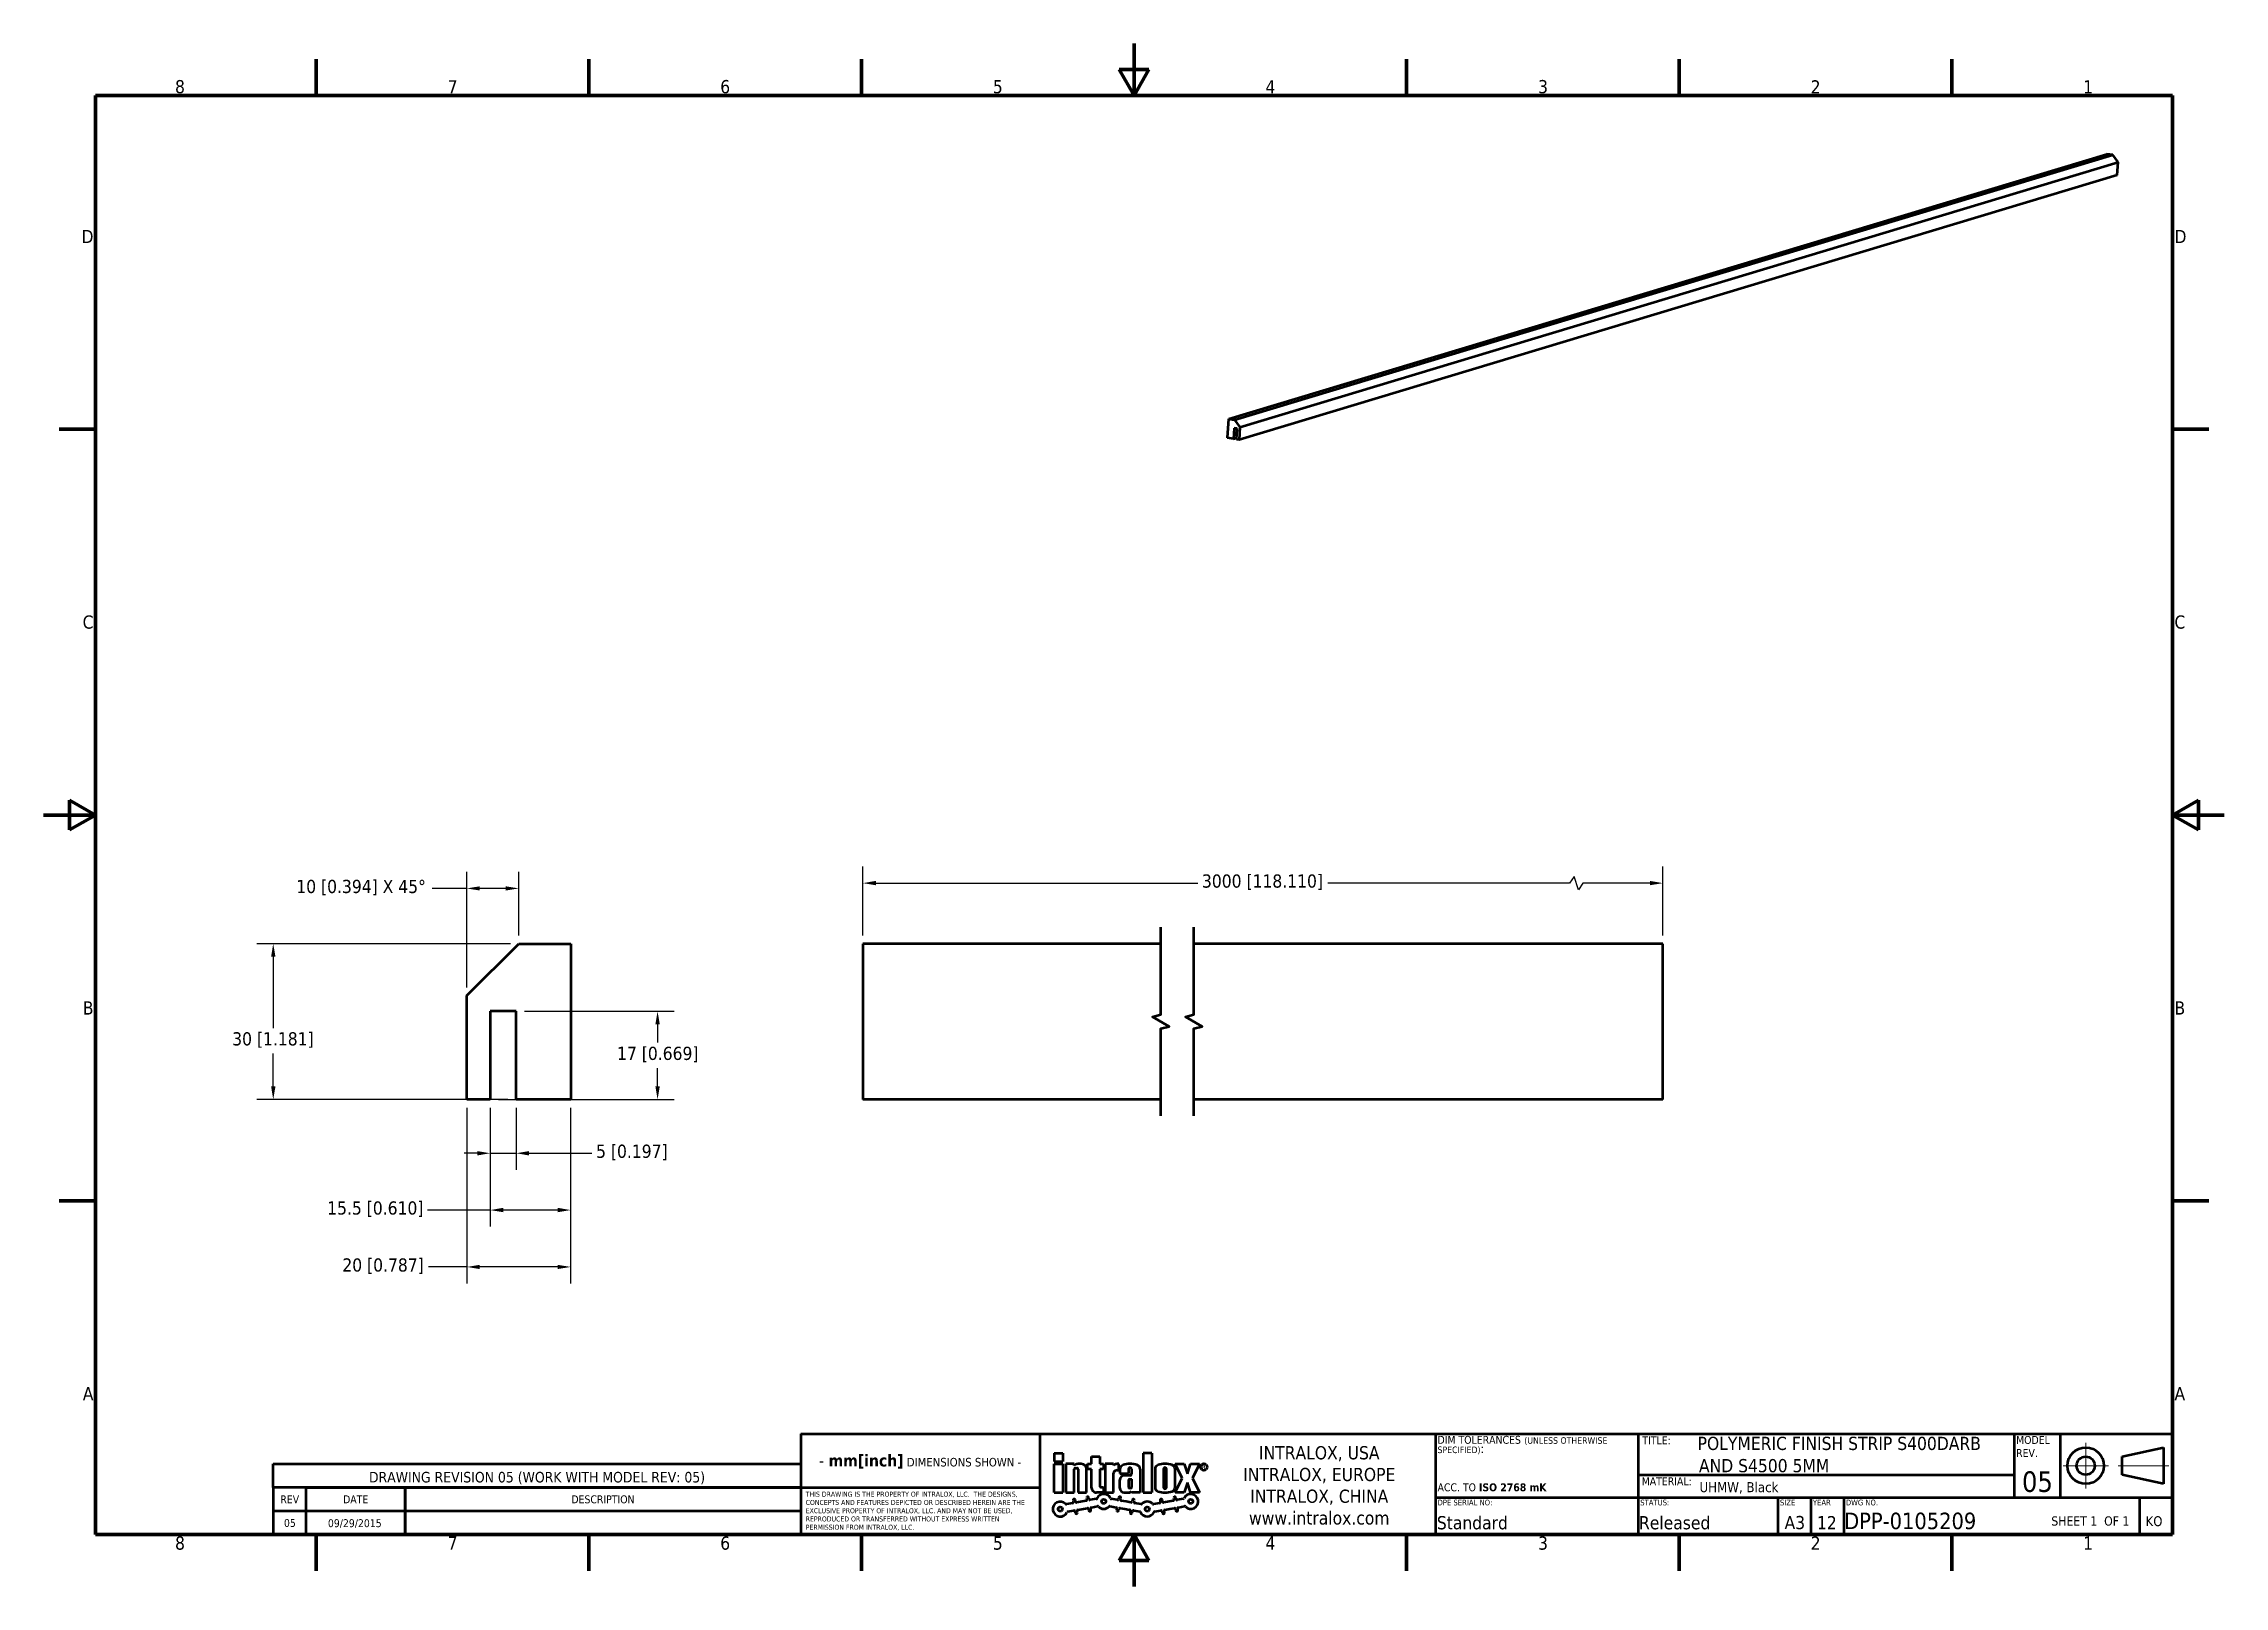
# Model space of a CAD drawing. Header units: inches. Extents: x 0 to 16.5, y 0 to 11.7.
import ezdxf
from ezdxf.enums import TextEntityAlignment as Align

# ---------------------------------------------------------------- set-up
doc = ezdxf.new("R2010")
doc.units = ezdxf.units.IN
doc.header["$MEASUREMENT"] = 0
for name, color, linetype, lineweight in [('Border (ISO)', 7, 'Continuous', 70), ('Break Line (ISO)', 7, 'Continuous', 50), ('Dimension (ISO)', 7, 'Continuous', 25), ('Symbol (ISO)', 7, 'Continuous', 25), ('Title (ISO)', 7, 'Continuous', 50), ('Visible (ISO)', 7, 'Continuous', 50)]:
    doc.layers.add(name, color=color, linetype=linetype, lineweight=lineweight)
doc.styles.add('Intralox Red', font='tahoma.ttf')
doc.styles.add('Note Text (ANSI)', font='tahoma.ttf')
doc.styles.add('Note Text (ISO)', font='tahoma.ttf')
doc.styles.add('Text Style108', font='tahoma.ttf')
doc.styles.add('Text Style131', font='tahoma.ttf')
doc.styles.add('Text Style160', font='tahoma.ttf')
doc.styles.add('Text Style39', font='tahoma.ttf')
doc.styles.add('Text Style63', font='tahoma.ttf')
doc.dimstyles.new('MHS x.xx [x.xxx] mm-inch', dxfattribs={"dimtxt": 0.1, "dimasz": 0.098425, "dimexe": 0.125, "dimexo": 0.0625, "dimgap": 0.031496, "dimtad": 0, "dimtih": 1, "dimtoh": 1, "dimdec": 1, "dimlfac": 25.4, "dimrnd": 1e-08, "dimdsep": 46, "dimtxsty": 'Note Text (ANSI)', "dimcen": 0.09, "dimdle": 0.7, "dimclrd": 256, "dimclre": 256, "dimclrt": 256, "dimadec": 0, "dimazin": 0, "dimtfac": 1.2, "dimtmove": 0, "dimatfit": 3, "dimfxl": 1, "dimtolj": 1, "dimtzin": 0, "dimlwd": -1, "dimlwe": -1, "dimarcsym": 0})

# ---------------------------------------------------------------- blocks, each defined once
blk = doc.blocks.new('Borders Intralox ISO Border')
at = {"layer": 'Border (ISO)'}
for p, q in [((2.067, 11.299), (2.067, 11.575)), ((4.134, 11.299), (4.134, 11.575)), ((6.201, 11.299), (6.201, 11.575)), ((8.268, 11.299), (8.268, 11.693)), ((10.335, 11.299), (10.335, 11.575)), ((12.402, 11.299), (12.402, 11.575)), ((14.469, 11.299), (14.469, 11.575)), ((8.154, 11.496), (8.381, 11.496)), ((8.268, 11.299), (8.154, 11.496)), ((8.268, 11.299), (8.381, 11.496)), ((0.394, 11.299), (16.142, 11.299)), ((0.394, 11.299), (0.394, 0.394)), ((16.142, 11.299), (16.142, 0.394)), ((0.394, 8.77), (0.118, 8.77)), ((16.142, 8.77), (16.417, 8.77)), ((0.197, 5.733), (0.197, 5.96)), ((0.394, 5.846), (0.197, 5.96)), ((16.142, 5.846), (16.339, 5.96)), ((16.339, 5.96), (16.339, 5.733)), ((0.394, 5.846), (0, 5.846)), ((0.394, 5.846), (0.197, 5.733)), ((16.142, 5.846), (16.535, 5.846)), ((16.142, 5.846), (16.339, 5.733)), ((0.394, 2.923), (0.118, 2.923)), ((16.142, 2.923), (16.417, 2.923)), ((0.394, 0.394), (16.142, 0.394)), ((2.067, 0.394), (2.067, 0.118)), ((4.134, 0.394), (4.134, 0.118)), ((6.201, 0.394), (6.201, 0.118)), ((8.268, 0.394), (8.154, 0.197)), ((8.268, 0.394), (8.268, 0)), ((8.268, 0.394), (8.381, 0.197)), ((10.335, 0.394), (10.335, 0.118)), ((12.402, 0.394), (12.402, 0.118)), ((14.469, 0.394), (14.469, 0.118)), ((8.381, 0.197), (8.154, 0.197))]:
    blk.add_line(p, q, dxfattribs=at)
at = {"layer": 'Symbol (ISO)', "char_height": 0.1, "style": 'Note Text (ISO)'}
for s, insert, attachment_point in [('8', (1.034, 11.315), 8), ('7', (3.101, 11.315), 8), ('6', (5.168, 11.315), 8), ('5', (7.235, 11.315), 8), ('4', (9.302, 11.315), 8), ('3', (11.369, 11.315), 8), ('2', (13.436, 11.315), 8), ('1', (15.502, 11.315), 8), ('D', (0.378, 10.231), 6), ('D', (16.157, 10.231), 4), ('C', (0.378, 7.308), 6), ('C', (16.157, 7.308), 4), ('B', (0.378, 4.384), 6), ('B', (16.157, 4.384), 4), ('A', (0.378, 1.461), 6), ('A', (16.157, 1.461), 4), ('8', (1.034, 0.378), 2), ('7', (3.101, 0.378), 2), ('6', (5.168, 0.378), 2), ('5', (7.235, 0.378), 2), ('4', (9.302, 0.378), 2), ('3', (11.369, 0.378), 2), ('2', (13.436, 0.378), 2), ('1', (15.502, 0.378), 2)]:
    blk.add_mtext(s, dxfattribs=dict(at, insert=insert, attachment_point=attachment_point))
blk = doc.blocks.new('Title Blocks Intralox Title Block')
at = {"layer": 'Title (ISO)'}
for p, q in [((5.388, 1.887), (5.388, 1.125)), ((5.388, 1.887), (15.788, 1.887)), ((7.201, 1.887), (7.201, 1.125)), ((10.201, 1.887), (10.201, 1.125)), ((11.738, 1.887), (11.738, 1.125)), ((14.588, 1.887), (14.588, 1.404)), ((14.938, 1.887), (14.938, 1.404)), ((15.788, 1.887), (15.788, 1.125)), ((1.388, 1.481), (1.388, 1.659)), ((1.388, 1.659), (5.388, 1.659)), ((5.388, 1.659), (5.388, 1.481)), ((15.407, 1.715), (15.721, 1.784)), ((15.407, 1.577), (15.407, 1.715)), ((15.721, 1.784), (15.721, 1.508)), ((11.738, 1.577), (14.588, 1.577)), ((15.721, 1.508), (15.407, 1.577)), ((1.638, 1.481), (1.388, 1.481)), ((1.388, 1.481), (1.388, 1.125)), ((5.388, 1.481), (1.388, 1.481)), ((1.638, 1.125), (1.638, 1.481)), ((1.638, 1.481), (2.388, 1.481)), ((1.638, 1.125), (1.638, 1.481)), ((2.388, 1.125), (2.388, 1.481)), ((2.388, 1.481), (5.388, 1.481)), ((2.388, 1.481), (2.388, 1.125)), ((5.388, 1.481), (7.201, 1.481)), ((5.388, 1.481), (5.388, 1.125)), ((10.201, 1.404), (10.551, 1.404)), ((10.551, 1.404), (11.738, 1.404)), ((11.738, 1.404), (15.788, 1.404)), ((12.797, 1.404), (12.797, 1.125)), ((13.047, 1.404), (13.047, 1.125)), ((13.297, 1.404), (13.297, 1.125)), ((15.538, 1.404), (15.538, 1.125)), ((1.388, 1.303), (5.388, 1.303)), ((1.388, 1.125), (1.638, 1.125)), ((2.388, 1.125), (1.638, 1.125)), ((5.388, 1.125), (2.388, 1.125)), ((5.388, 1.125), (15.788, 1.125))]:
    blk.add_line(p, q, dxfattribs=at)
at = {"layer": 'Title (ISO)', "color": 242, "linetype": 'Continuous', "true_color": 0xd92645}
for p, q in [((7.309, 1.74), (7.309, 1.678)), ((7.309, 1.678), (7.374, 1.678)), ((7.374, 1.74), (7.374, 1.678)), ((7.374, 1.66), (7.374, 1.442)), ((7.462, 1.66), (7.398, 1.66)), ((7.398, 1.66), (7.398, 1.442)), ((7.462, 1.648), (7.462, 1.66)), ((7.515, 1.66), (7.49, 1.66)), ((7.563, 1.619), (7.563, 1.66)), ((7.563, 1.66), (7.591, 1.66)), ((7.591, 1.66), (7.591, 1.716)), ((7.591, 1.716), (7.655, 1.716)), ((7.655, 1.716), (7.655, 1.66)), ((7.655, 1.66), (7.683, 1.66)), ((7.683, 1.66), (7.683, 1.619)), ((7.76, 1.66), (7.696, 1.66)), ((7.696, 1.66), (7.696, 1.442)), ((7.76, 1.649), (7.76, 1.66)), ((7.8, 1.66), (7.787, 1.66)), ((7.8, 1.611), (7.8, 1.66)), ((8.05, 1.74), (7.985, 1.74)), ((7.985, 1.74), (7.985, 1.442)), ((8.05, 1.74), (8.05, 1.442)), ((8.279, 1.551), (8.226, 1.66)), ((8.226, 1.66), (8.295, 1.66)), ((8.295, 1.66), (8.319, 1.583)), ((8.319, 1.583), (8.343, 1.66)), ((8.343, 1.66), (8.412, 1.66)), ((8.412, 1.66), (8.359, 1.551)), ((7.462, 1.442), (7.462, 1.619)), ((7.47, 1.627), (7.482, 1.627)), ((7.49, 1.619), (7.49, 1.442)), ((7.555, 1.442), (7.555, 1.619)), ((7.591, 1.619), (7.563, 1.619)), ((7.591, 1.483), (7.591, 1.619)), ((7.683, 1.619), (7.655, 1.619)), ((7.655, 1.619), (7.655, 1.494)), ((7.76, 1.442), (7.76, 1.59)), ((7.787, 1.611), (7.8, 1.611)), ((7.808, 1.62), (7.808, 1.587)), ((7.808, 1.587), (7.873, 1.587)), ((7.808, 1.475), (7.808, 1.539)), ((7.885, 1.571), (7.84, 1.571)), ((7.873, 1.619), (7.873, 1.587)), ((7.873, 1.534), (7.873, 1.484)), ((7.882, 1.543), (7.897, 1.543)), ((7.897, 1.583), (7.897, 1.619)), ((7.897, 1.484), (7.897, 1.543)), ((7.961, 1.62), (7.961, 1.442)), ((8.074, 1.62), (8.074, 1.482)), ((8.138, 1.619), (8.138, 1.483)), ((8.162, 1.483), (8.162, 1.619)), ((8.226, 1.482), (8.226, 1.62)), ((8.226, 1.442), (8.279, 1.551)), ((8.319, 1.519), (8.295, 1.442)), ((8.343, 1.442), (8.319, 1.519)), ((8.359, 1.551), (8.412, 1.442)), ((7.309, 1.442), (7.374, 1.442)), ((7.398, 1.442), (7.462, 1.442)), ((7.448, 1.362), (7.403, 1.354)), ((7.452, 1.383), (7.455, 1.371)), ((7.47, 1.374), (7.468, 1.386)), ((7.551, 1.38), (7.479, 1.368)), ((7.489, 1.312), (7.561, 1.325)), ((7.49, 1.442), (7.555, 1.442)), ((7.555, 1.401), (7.558, 1.389)), ((7.573, 1.392), (7.571, 1.404)), ((7.628, 1.394), (7.582, 1.386)), ((7.592, 1.33), (7.638, 1.338)), ((7.683, 1.442), (7.631, 1.442)), ((7.667, 1.483), (7.683, 1.483)), ((7.683, 1.483), (7.683, 1.442)), ((7.696, 1.442), (7.76, 1.442)), ((7.733, 1.338), (7.778, 1.33)), ((7.788, 1.386), (7.742, 1.394)), ((7.799, 1.404), (7.797, 1.392)), ((7.809, 1.325), (7.845, 1.318)), ((7.813, 1.389), (7.815, 1.401)), ((7.855, 1.374), (7.819, 1.38)), ((7.84, 1.442), (7.875, 1.442)), ((7.891, 1.368), (7.855, 1.374)), ((7.888, 1.475), (7.882, 1.475)), ((7.897, 1.442), (7.897, 1.45)), ((7.961, 1.442), (7.897, 1.442)), ((7.902, 1.386), (7.9, 1.374)), ((7.916, 1.371), (7.918, 1.383)), ((7.968, 1.354), (7.922, 1.362)), ((7.985, 1.442), (8.05, 1.442)), ((8.108, 1.362), (8.062, 1.354)), ((8.112, 1.383), (8.114, 1.371)), ((8.13, 1.374), (8.128, 1.386)), ((8.211, 1.38), (8.139, 1.368)), ((8.185, 1.318), (8.221, 1.325)), ((8.215, 1.401), (8.217, 1.389)), ((8.295, 1.442), (8.226, 1.442)), ((8.233, 1.392), (8.231, 1.404)), ((8.288, 1.394), (8.242, 1.386)), ((8.252, 1.33), (8.297, 1.338)), ((8.412, 1.442), (8.343, 1.442)), ((7.412, 1.299), (7.458, 1.307)), ((7.467, 1.3), (7.469, 1.288)), ((7.485, 1.291), (7.483, 1.303)), ((7.57, 1.318), (7.572, 1.306)), ((7.588, 1.309), (7.586, 1.321)), ((7.784, 1.321), (7.782, 1.309)), ((7.798, 1.306), (7.8, 1.318)), ((7.845, 1.318), (7.881, 1.312)), ((7.887, 1.303), (7.885, 1.291)), ((7.901, 1.288), (7.903, 1.3)), ((7.912, 1.307), (7.958, 1.299)), ((8.072, 1.299), (8.118, 1.307)), ((8.127, 1.3), (8.129, 1.288)), ((8.145, 1.291), (8.143, 1.303)), ((8.149, 1.312), (8.185, 1.318)), ((8.23, 1.318), (8.232, 1.306)), ((8.248, 1.309), (8.246, 1.321))]:
    blk.add_line(p, q, dxfattribs=at)
at = {"layer": 'Title (ISO)', "color": 242, "true_color": 0xd92645}
for p, q in [((7.309, 1.74), (7.374, 1.74)), ((7.309, 1.66), (7.374, 1.66)), ((7.309, 1.442), (7.309, 1.66))]:
    blk.add_line(p, q, dxfattribs=at)
at = {"layer": 'Title (ISO)', "linetype": 'Continuous', "lineweight": 18}
for p, q in [((15.131, 1.818), (15.131, 1.474)), ((14.959, 1.646), (15.303, 1.646)), ((15.762, 1.646), (15.378, 1.646))]:
    blk.add_line(p, q, dxfattribs=at)
at = {"layer": 'Title (ISO)', "color": 242, "true_color": 0xd92645}
blk.add_circle((8.444, 1.636), 0.0253, dxfattribs=at)
at = {"layer": 'Title (ISO)'}
for radius in [0.138, 0.0689]:
    blk.add_circle((15.131, 1.646), radius, dxfattribs=at)
at = {"layer": 'Title (ISO)', "color": 242, "linetype": 'Continuous', "true_color": 0xd92645}
for centre in [(7.355, 1.317), (7.685, 1.375), (8.015, 1.317), (8.345, 1.375)]:
    blk.add_circle(centre, 0.0161, dxfattribs=at)
for centre, radius, start, end in [((7.49, 1.619), 0.0402, 90.0046, 134.4143), ((7.515, 1.619), 0.0402, 0.0075, 90.0063), ((7.787, 1.619), 0.0403, 90.0421, 132.8228), ((7.885, 1.483), 0.177, 72.2086, 107.7918), ((8.15, 1.483), 0.177, 72.2086, 107.7918), ((7.47, 1.619), 0.00804, 89.8787, 180.98), ((7.482, 1.619), 0.00804, 0, 92.4897), ((7.667, 1.494), 0.0116, 179.9811, 270.0029), ((7.779, 1.59), 0.0193, 112.6317, 179.9589), ((7.787, 1.571), 0.0401, 89.9659, 112.6532), ((7.84, 1.62), 0.0322, 107.7916, 180), ((7.84, 1.539), 0.0322, 90, 180), ((7.885, 1.619), 0.0121, 0, 180), ((7.882, 1.534), 0.00901, 90.0001, 180), ((7.885, 1.583), 0.0116, 270.0001, 360), ((7.929, 1.62), 0.0322, 0, 72.2084), ((8.106, 1.62), 0.0322, 107.781, 180.0004), ((8.15, 1.619), 0.0121, 0, 180), ((8.194, 1.62), 0.0322, 0.01, 72.2109), ((7.355, 1.317), 0.0563, 44.0681, 335.9166), ((7.401, 1.362), 0.00771, 224.0522, 280.0325), ((7.447, 1.37), 0.00773, 280.065, 9.9759), ((7.46, 1.385), 0.00805, 10, 190), ((7.478, 1.375), 0.00771, 189.9335, 279.9918), ((7.55, 1.388), 0.00773, 280.0313, 9.9624), ((7.563, 1.403), 0.00804, 10.0153, 190.0153), ((7.562, 1.317), 0.00771, 9.9538, 100.0254), ((7.581, 1.393), 0.00775, 190.1199, 279.8377), ((7.594, 1.323), 0.00773, 100.084, 189.957), ((7.631, 1.483), 0.0402, 179.9839, 270.0207), ((7.627, 1.401), 0.00772, 280, 335.9234), ((7.685, 1.375), 0.0563, 24.0908, 155.9199), ((7.639, 1.331), 0.00772, 44.0667, 99.9158), ((7.685, 1.375), 0.0563, 224.0796, 315.9082), ((7.731, 1.331), 0.00769, 79.9689, 136.1341), ((7.744, 1.401), 0.00768, 203.7984, 260.0008), ((7.777, 1.323), 0.00772, 349.9097, 80.0576), ((7.789, 1.393), 0.00775, 260.2128, 349.8408), ((7.807, 1.403), 0.00804, 349.994, 169.994), ((7.808, 1.317), 0.00772, 80.0843, 170.0082), ((7.84, 1.475), 0.0322, 180, 270), ((7.82, 1.388), 0.00771, 169.9289, 260.069), ((7.882, 1.484), 0.00901, 180, 269.9999), ((7.875, 1.475), 0.0322, 270, 311.4096), ((7.888, 1.484), 0.00901, 270.0001, 0), ((7.892, 1.375), 0.00772, 259.963, 349.9488), ((7.91, 1.385), 0.00805, 349.9814, 169.9814), ((7.923, 1.37), 0.00774, 170.1018, 259.885), ((7.969, 1.362), 0.00769, 259.9689, 316.1341), ((8.015, 1.317), 0.0563, 44.0796, 135.9082), ((8.061, 1.362), 0.00772, 224.0667, 279.9158), ((8.106, 1.482), 0.0322, 179.995, 252.2293), ((8.15, 1.619), 0.177, 252.2082, 287.7914), ((8.107, 1.37), 0.00773, 280.084, 9.957), ((8.12, 1.385), 0.00805, 9.9886, 189.9886), ((8.138, 1.375), 0.00771, 189.9538, 280.0254), ((8.15, 1.483), 0.0121, 179.9923, 359.9923), ((8.194, 1.482), 0.0322, 287.7964, 359.9948), ((8.21, 1.388), 0.00773, 280.0081, 9.987), ((8.223, 1.403), 0.00804, 9.9949, 190.009), ((8.222, 1.317), 0.00771, 9.9335, 100.0408), ((8.241, 1.393), 0.00771, 189.912, 280.0901), ((8.253, 1.323), 0.00773, 100.065, 189.9759), ((8.286, 1.401), 0.00771, 279.9159, 335.9276), ((8.345, 1.375), 0.0563, 224.0681, 155.9166), ((8.299, 1.331), 0.00771, 44.0522, 100.0325), ((7.414, 1.291), 0.00771, 99.9159, 155.9276), ((7.459, 1.299), 0.00771, 9.912, 100.0901), ((7.477, 1.29), 0.00804, 190.002, 10.002), ((7.491, 1.304), 0.00773, 100.0081, 189.987), ((7.58, 1.308), 0.00805, 189.9896, 9.9877), ((7.79, 1.308), 0.00805, 170.0577, 349.973), ((7.88, 1.304), 0.00771, 349.8805, 80.0785), ((7.893, 1.29), 0.00804, 169.9703, 350.0031), ((7.911, 1.299), 0.00772, 80.0735, 170.0746), ((7.957, 1.291), 0.00768, 23.7984, 80.0008), ((8.015, 1.317), 0.0563, 204.0908, 335.9199), ((8.073, 1.291), 0.00772, 100, 155.9234), ((8.119, 1.299), 0.00775, 10.1199, 99.8377), ((8.137, 1.29), 0.00804, 190.0153, 10.0153), ((8.15, 1.304), 0.00773, 100.0313, 189.9624), ((8.24, 1.308), 0.00805, 190, 10)]:
    blk.add_arc(centre, radius, start, end, dxfattribs=at)
at = {"layer": 'Title (ISO)', "insert": (10.216, 1.872), "char_height": 0.1, "width": 1.50154, "attachment_point": 1, "line_spacing_factor": 0.606596, "style": 'Note Text (ISO)'}
blk.add_mtext('{\\H0.6x;DIM TOLERANCES\\H1.16667x; \\H0.71429x;(UNLESS OTHERWISE SPECIFIED)\\H1.4x;:\\H1.46902x; \\H0.68073x;\\P\\H1.5587x; \\H0.64156x;\\P\\H1.57584x; }', dxfattribs=at)
at = {"layer": 'Title (ISO)', "style": 'Note Text (ISO)'}
for s, insert, char_height, attachment_point in [('\\fTahoma|b0|i0;\\H0.0600;TITLE:', (11.769, 1.838), 0.06, 4), ('\\fTahoma|b0|i0;\\H0.0900;- \\fTahoma|b1|i0;\\H0.0900;mm[inch]\\fTahoma|b0|i0;\\H0.0650; DIMENSIONS SHOWN -', (6.293, 1.677), 0.1, 5), ('\\fTahoma|b0|i0;\\H0.0600;MATERIAL:', (11.764, 1.528), 0.06, 4), ('\\fTahoma|b0|i0;\\H0.0440;DPE SERIAL NO:', (10.216, 1.389), 0.044, 1), ('\\fTahoma|b0|i0;\\H0.0440;STATUS:', (11.753, 1.389), 0.044, 1), ('\\fTahoma|b0|i0;\\H0.0440;SIZE', (12.812, 1.389), 0.044, 1), ('\\fTahoma|b0|i0;\\H0.0440;YEAR', (13.062, 1.389), 0.044, 1), ('\\fTahoma|b0|i0;\\H0.0440;DWG NO.', (13.312, 1.389), 0.044, 1), ('\\fTahoma|b0|i0;\\H0.0700;SHEET 1  OF 1 ', (14.87, 1.262), 0.07, 1)]:
    blk.add_mtext(s, dxfattribs=dict(at, insert=insert, char_height=char_height, attachment_point=attachment_point))
at = {"layer": 'Title (ISO)', "line_spacing_factor": 0.987884, "style": 'Note Text (ISO)'}
for s, insert, char_height, attachment_point in [('\\fTahoma|b0|i0;\\H0.0600;MODEL \\PREV.', (14.603, 1.871), 0.06, 1), ('INTRALOX, USA\\PINTRALOX, EUROPE\\PINTRALOX, CHINA\\Pwww.intralox.com', (9.319, 1.794), 0.1, 2), ('\\fTahoma|b0|i0;\\H0.0380;THIS DRAWING IS THE PROPERTY OF INTRALOX, LLC.  THE DESIGNS,\\PCONCEPTS AND FEATURES DEPICTED OR DESCRIBED HEREIN ARE THE\\PEXCLUSIVE PROPERTY OF INTRALOX, LLC. AND MAY NOT BE USED,\\PREPRODUCED OR TRANSFERRED WITHOUT EXPRESS WRITTEN\\PPERMISSION FROM INTRALOX, LLC.', (5.425, 1.449), 0.038, 1)]:
    blk.add_mtext(s, dxfattribs=dict(at, insert=insert, char_height=char_height, attachment_point=attachment_point))
at = {"layer": 'Title (ISO)', "style": 'Note Text (ISO)'}
for s, insert, char_height, width, attachment_point in [('\\fTahoma|b0|i0;\\H0.0800;DRAWING REVISION 05 (WORK WITH MODEL REV: 05)', (3.388, 1.599), 0.08, 2.84731, 2), ('\\fTahoma|b0|i0;\\H0.0600;ACC. TO \\fTahoma|b1|i0;\\H0.0600;ISO 2768 mK', (10.216, 1.512), 0.06, 1.48815, 1), ('\\fTahoma|b0|i0;\\H0.0600;REV\\P', (1.513, 1.421), 0.06, 0.25209, 2), ('\\fTahoma|b0|i0;\\H0.0600;DATE', (2.013, 1.421), 0.06, 0.41452, 2), ('\\fTahoma|b0|i0;\\H0.0600;DESCRIPTION', (3.888, 1.421), 0.06, 0.51768, 2)]:
    blk.add_mtext(s, dxfattribs=dict(at, insert=insert, char_height=char_height, width=width, attachment_point=attachment_point))
at = {"layer": 'Title (ISO)', "color": 242, "true_color": 0xd92645, "insert": (8.429, 1.651), "char_height": 0.03, "attachment_point": 1, "style": 'Intralox Red'}
blk.add_mtext('\\fTahoma|b1|i0;\\H0.0300;R', dxfattribs=at)
at = {"layer": 'Title (ISO)'}
for tag, p, height, style in [('TITLE_001', (12.188, 1.765), 0.1, 'Note Text (ISO)'), ('TITLE_002', (12.198, 1.596), 0.1, 'Note Text (ISO)'), ('MATERIAL_001', (12.202, 1.445), 0.076, 'Text Style108'), ('REVISION_NUMBER_001', (14.648, 1.447), 0.156, 'Text Style160'), ('REVISION_NUMBER_001', (1.469, 1.182), 0.06, 'Text Style63'), ('rev_date_001', (1.802, 1.18), 0.06, 'Text Style63'), ('DPE_serial_no_001', (10.211, 1.164), 0.1, 'Note Text (ISO)'), ('document_status_001', (11.743, 1.164), 0.1, 'Note Text (ISO)'), ('Sheet_Size_001', (12.847, 1.165), 0.1, 'Note Text (ISO)'), ('Year_001', (13.092, 1.164), 0.1, 'Note Text (ISO)'), ('PART_NUMBER_001', (13.299, 1.165), 0.125, 'Text Style39'), ('DESIGNER_001', (15.585, 1.188), 0.075, 'Text Style131')]:
    blk.add_attdef(tag, p, '', height=height, dxfattribs=dict(at, style=style))
at = {"layer": 'Title (ISO)', "style": 'Text Style63'}
blk.add_attdef('rev_description', text='', height=0.06, dxfattribs=at).set_placement((3.888, 1.243), align=Align.TOP_CENTER)
blk = doc.blocks.new('*D18')
at = {"layer": 'Defpoints', "color": 0, "transparency": 16777216}
for p in [(3.386, 3.69), (3.996, 3.69), (3.996, 2.852)]:
    blk.add_point(p, dxfattribs=at)
at = {"layer": 'Dimension (ISO)', "transparency": 16777216}
for p, q in [((3.386, 3.628), (3.386, 2.727)), ((3.996, 3.628), (3.996, 2.727)), ((3.386, 2.852), (2.912, 2.852)), ((3.898, 2.852), (3.485, 2.852))]:
    blk.add_line(p, q, dxfattribs=at)
for points in [[(3.485, 2.869), (3.485, 2.836), (3.386, 2.852)], [(3.898, 2.869), (3.898, 2.836), (3.996, 2.852)]]:
    blk.add_solid(points, dxfattribs=at)
at = {"layer": 'Dimension (ISO)', "transparency": 16777216, "insert": (2.15, 2.918), "char_height": 0.1, "attachment_point": 1, "style": 'Note Text (ANSI)'}
blk.add_mtext('\\A1;15.5 [0.610]', dxfattribs=at)
blk = doc.blocks.new('*D19')
at = {"layer": 'Defpoints', "color": 0, "transparency": 16777216}
for p in [(3.209, 3.69), (3.996, 3.69), (3.209, 2.421)]:
    blk.add_point(p, dxfattribs=at)
at = {"layer": 'Dimension (ISO)', "transparency": 16777216}
for p, q in [((3.209, 3.628), (3.209, 2.296)), ((3.996, 3.628), (3.996, 2.296)), ((3.209, 2.421), (2.919, 2.421)), ((3.898, 2.421), (3.307, 2.421))]:
    blk.add_line(p, q, dxfattribs=at)
for points in [[(3.307, 2.437), (3.307, 2.405), (3.209, 2.421)], [(3.898, 2.437), (3.898, 2.405), (3.996, 2.421)]]:
    blk.add_solid(points, dxfattribs=at)
at = {"layer": 'Dimension (ISO)', "transparency": 16777216, "insert": (2.265, 2.486), "char_height": 0.1, "attachment_point": 1, "style": 'Note Text (ANSI)'}
blk.add_mtext('\\A1;20 [0.787]', dxfattribs=at)
blk = doc.blocks.new('*D20')
at = {"layer": 'Defpoints', "color": 0, "transparency": 16777216}
for p in [(3.603, 4.871), (1.741, 3.69), (3.583, 3.69)]:
    blk.add_point(p, dxfattribs=at)
at = {"layer": 'Dimension (ISO)', "transparency": 16777216}
for p, q in [((3.54, 4.871), (1.616, 4.871)), ((1.741, 4.773), (1.741, 4.232)), ((1.741, 3.789), (1.741, 4.038)), ((3.521, 3.69), (1.616, 3.69))]:
    blk.add_line(p, q, dxfattribs=at)
for points in [[(1.725, 4.773), (1.758, 4.773), (1.741, 4.871)], [(1.725, 3.789), (1.758, 3.789), (1.741, 3.69)]]:
    blk.add_solid(points, dxfattribs=at)
at = {"layer": 'Dimension (ISO)', "transparency": 16777216, "insert": (1.43, 4.2), "char_height": 0.1, "attachment_point": 1, "style": 'Note Text (ANSI)'}
blk.add_mtext('\\A1;30 [1.181]', dxfattribs=at)
blk = doc.blocks.new('*D21')
at = {"layer": 'Defpoints', "color": 0, "transparency": 16777216}
for p in [(3.583, 4.359), (3.386, 3.69), (4.655, 3.69)]:
    blk.add_point(p, dxfattribs=at)
at = {"layer": 'Dimension (ISO)', "transparency": 16777216}
for p, q in [((3.646, 4.359), (4.78, 4.359)), ((4.655, 4.261), (4.655, 4.122)), ((4.655, 3.789), (4.655, 3.928)), ((3.449, 3.69), (4.78, 3.69))]:
    blk.add_line(p, q, dxfattribs=at)
for points in [[(4.639, 4.261), (4.672, 4.261), (4.655, 4.359)], [(4.639, 3.789), (4.672, 3.789), (4.655, 3.69)]]:
    blk.add_solid(points, dxfattribs=at)
at = {"layer": 'Dimension (ISO)', "transparency": 16777216, "insert": (4.348, 4.09), "char_height": 0.1, "attachment_point": 1, "style": 'Note Text (ANSI)'}
blk.add_mtext('\\A1;17 [0.669]', dxfattribs=at)
blk = doc.blocks.new('*D22')
at = {"layer": 'Defpoints', "color": 0, "transparency": 16777216}
for p in [(3.209, 5.29), (3.603, 4.871), (3.209, 4.478)]:
    blk.add_point(p, dxfattribs=at)
at = {"layer": 'Dimension (ISO)', "transparency": 16777216}
for p, q in [((3.209, 4.54), (3.209, 5.415)), ((3.603, 4.934), (3.603, 5.415)), ((3.209, 5.29), (2.947, 5.29)), ((3.504, 5.29), (3.307, 5.29))]:
    blk.add_line(p, q, dxfattribs=at)
for points in [[(3.307, 5.306), (3.307, 5.274), (3.209, 5.29)], [(3.504, 5.306), (3.504, 5.274), (3.603, 5.29)]]:
    blk.add_solid(points, dxfattribs=at)
at = {"layer": 'Dimension (ISO)', "transparency": 16777216, "insert": (1.916, 5.355), "char_height": 0.1, "attachment_point": 1, "style": 'Note Text (ANSI)'}
blk.add_mtext('\\A1;10 [0.394] X 45°', dxfattribs=at)
blk = doc.blocks.new('*D23')
at = {"layer": 'Defpoints', "color": 0, "transparency": 16777216}
for p in [(3.386, 3.69), (3.583, 3.69), (3.583, 3.283)]:
    blk.add_point(p, dxfattribs=at)
at = {"layer": 'Dimension (ISO)', "transparency": 16777216}
for p, q in [((3.386, 3.628), (3.386, 3.158)), ((3.583, 3.628), (3.583, 3.158)), ((3.288, 3.283), (3.189, 3.283)), ((3.386, 3.283), (3.583, 3.283)), ((3.681, 3.283), (4.158, 3.283))]:
    blk.add_line(p, q, dxfattribs=at)
for points in [[(3.288, 3.299), (3.288, 3.266), (3.386, 3.283)], [(3.681, 3.299), (3.681, 3.266), (3.583, 3.283)]]:
    blk.add_solid(points, dxfattribs=at)
at = {"layer": 'Dimension (ISO)', "transparency": 16777216, "insert": (4.189, 3.348), "char_height": 0.1, "attachment_point": 1, "style": 'Note Text (ANSI)'}
blk.add_mtext('\\A1;5 [0.197]', dxfattribs=at)
blk = doc.blocks.new('*D24')
at = {"layer": 'Defpoints', "color": 0, "transparency": 16777216}
for p in [(6.212, 5.33), (6.212, 4.871), (12.278, 4.871)]:
    blk.add_point(p, dxfattribs=at)
at = {"layer": 'Dimension (ISO)', "transparency": 16777216}
for p, q in [((6.212, 4.934), (6.212, 5.455)), ((6.311, 5.33), (8.752, 5.33)), ((11.571, 5.33), (9.738, 5.33)), ((11.604, 5.38), (11.571, 5.33)), ((11.638, 5.28), (11.604, 5.38)), ((11.671, 5.33), (11.638, 5.28)), ((12.179, 5.33), (11.671, 5.33)), ((12.278, 4.934), (12.278, 5.455))]:
    blk.add_line(p, q, dxfattribs=at)
for points in [[(6.311, 5.347), (6.311, 5.314), (6.212, 5.33)], [(12.179, 5.347), (12.179, 5.314), (12.278, 5.33)]]:
    blk.add_solid(points, dxfattribs=at)
at = {"layer": 'Dimension (ISO)', "transparency": 16777216, "insert": (8.783, 5.396), "char_height": 0.1, "attachment_point": 1, "style": 'Note Text (ANSI)'}
blk.add_mtext('\\A1;3000 [118.110]', dxfattribs=at)

msp = doc.modelspace()

# ---------------------------------------------------------------- linework, layer by layer
at = {"layer": 'Break Line (ISO)', "flags": 128}
for points in [[(8.47148, 3.56513), (8.47148, 4.22785), (8.53398, 4.24459), (8.40898, 4.31676), (8.47148, 4.33351), (8.47148, 4.99623)], [(8.72148, 3.56513), (8.72148, 4.22785), (8.78398, 4.24459), (8.65898, 4.31676), (8.72148, 4.33351), (8.72148, 4.99623)]]:
    msp.add_lwpolyline(points, dxfattribs=at)
at = {"layer": 'Visible (ISO)'}
for p, q in [((8.9867, 8.84932), (15.64496, 10.85595)), ((9.03049, 8.84224), (15.68875, 10.84887)), ((9.07093, 8.78692), (15.72919, 10.79354)), ((15.68875, 10.84887), (15.64496, 10.85595)), ((15.72919, 10.79354), (15.68875, 10.84887)), ((15.72249, 10.69707), (15.72919, 10.79354)), ((15.72249, 10.69707), (9.06423, 8.69044)), ((8.97663, 8.70461), (8.9867, 8.84932)), ((8.9867, 8.84932), (9.03049, 8.84224)), ((9.02832, 8.77917), (9.02262, 8.69717)), ((9.05022, 8.77563), (9.02832, 8.77917)), ((9.03049, 8.84224), (9.07093, 8.78692)), ((9.04452, 8.69363), (9.05022, 8.77563)), ((9.07093, 8.78692), (9.06423, 8.69044)), ((9.02262, 8.69717), (8.97663, 8.70461)), ((9.02262, 8.69717), (9.04524, 8.70398)), ((9.06423, 8.69044), (9.04452, 8.69363)), ((3.20906, 4.47753), (3.60276, 4.87123)), ((3.60276, 4.87123), (3.99646, 4.87123)), ((3.99646, 4.87123), (3.99646, 3.69013)), ((6.21212, 4.87123), (6.21212, 3.69013)), ((8.47148, 4.87123), (6.21212, 4.87123)), ((12.27771, 4.87123), (8.72148, 4.87123)), ((12.27771, 3.69013), (12.27771, 4.87123)), ((3.20906, 3.69013), (3.20906, 4.47753)), ((3.58307, 4.35942), (3.38622, 4.35942)), ((3.38622, 4.35942), (3.38622, 3.69013)), ((3.58307, 3.69013), (3.58307, 4.35942)), ((3.38622, 3.69013), (3.20906, 3.69013)), ((3.99646, 3.69013), (3.58307, 3.69013)), ((8.47148, 3.69013), (6.21212, 3.69013)), ((12.27771, 3.69013), (8.72148, 3.69013))]:
    msp.add_line(p, q, dxfattribs=at)

# ---------------------------------------------------------------- block references
msp.add_blockref('Borders Intralox ISO Border', (0, 0))
ref = msp.add_blockref('Title Blocks Intralox Title Block', (0.35326, -0.73128))
ref.add_attrib('Sheet_Size_001', 'A3', (13.20053, 0.4337), dxfattribs={"layer": 'Title (ISO)', "height": 0.1, "style": 'Note Text (ISO)'})
ref.add_attrib('DESIGNER_001', 'KO', (15.93831, 0.45656), dxfattribs={"layer": 'Title (ISO)', "height": 0.075, "style": 'Text Style131'})
ref.add_attrib('DPE_serial_no_001', 'Standard', (10.56406, 0.43249), dxfattribs={"layer": 'Title (ISO)', "height": 0.1, "style": 'Note Text (ISO)'})
ref.add_attrib('TITLE_001', 'POLYMERIC FINISH STRIP S400DARB', (12.54108, 1.03371), dxfattribs={"layer": 'Title (ISO)', "height": 0.1, "style": 'Note Text (ISO)'})
ref.add_attrib('Year_001', '12', (13.44576, 0.43266), dxfattribs={"layer": 'Title (ISO)', "height": 0.1, "style": 'Note Text (ISO)'})
ref.add_attrib('PART_NUMBER_001', 'DPP-0105209', (13.65273, 0.4337), dxfattribs={"layer": 'Title (ISO)', "height": 0.125, "style": 'Text Style39'})
ref.add_attrib('REVISION_NUMBER_001', '05', (15.00086, 0.71589), dxfattribs={"layer": 'Title (ISO)', "height": 0.156, "style": 'Text Style160'})
ref.add_attrib('MATERIAL_001', 'UHMW, Black', (12.55551, 0.7139), dxfattribs={"layer": 'Title (ISO)', "height": 0.076, "style": 'Text Style108'})
ref.add_attrib('document_status_001', 'Released', (12.09659, 0.43249), dxfattribs={"layer": 'Title (ISO)', "height": 0.1, "style": 'Note Text (ISO)'})
ref.add_attrib('REVISION_NUMBER_001', '05', (1.82217, 0.45079), dxfattribs={"layer": 'Title (ISO)', "height": 0.06, "style": 'Text Style63'})
ref.add_attrib('rev_date_001', '09/29/2015', (2.15546, 0.44885), dxfattribs={"layer": 'Title (ISO)', "height": 0.06, "style": 'Text Style63'})
ref.add_attrib('TITLE_002', 'AND S4500 5MM', (12.55122, 0.86503), dxfattribs={"layer": 'Title (ISO)', "height": 0.1, "style": 'Note Text (ISO)'})

# ---------------------------------------------------------------- dimensions: what is measured, and where the dimension line sits
at = {"layer": 'Dimension (ISO)'}
for base, p1, p2, text, override, picture, middle in [((3.20906, 5.29007), (3.60276, 4.87123), (3.20906, 4.47753), '<> X 45°', {"dimgap": 0.031496, "dimtih": 0, "dimtoh": 0, "dimdec": 1, "dimlfac": 25.4, "dimtol": 0, "dimlim": 0, "dimtp": 0, "dimtm": 0, "dimtdec": 2, "dimtofl": 0, "dimatfit": 2}, '*D22', (2.41581, 5.29007)), ((6.21212, 5.33042), (12.27771, 4.87123), (6.21212, 4.87123), '3000 [118.110]', {"dimgap": 0.031496, "dimtih": 0, "dimtoh": 0, "dimdec": 1, "dimlfac": 494.593121, "dimtol": 0, "dimlim": 0, "dimtp": 0, "dimtm": 0, "dimtdec": 2, "dimtofl": 0, "dimatfit": 1}, '*D24', (9.24491, 5.33042))]:
    dim = msp.add_linear_dim(base=base, p1=p1, p2=p2, angle=180, text=text, dimstyle='MHS x.xx [x.xxx] mm-inch', override=override, dxfattribs=at)
    dim.commit()
    dim.dimension.update_dxf_attribs({"geometry": picture, "text_midpoint": middle, "dimtype": 160})
for base, p1, p2, angle, override, picture, middle in [((1.74134, 3.69013), (3.60276, 4.87123), (3.58307, 3.69013), 90, {"dimgap": 0.031496, "dimdec": 1, "dimlfac": 25.4, "dimtol": 0, "dimlim": 0, "dimtp": 0, "dimtm": 0, "dimtdec": 2, "dimtofl": 0, "dimatfit": 1}, '*D20', (1.74134, 4.13478)), ((4.65521, 3.69013), (3.58307, 4.35942), (3.38622, 3.69013), 90, {"dimgap": 0.031496, "dimdec": 1, "dimlfac": 25.4, "dimtol": 0, "dimlim": 0, "dimtp": 0, "dimtm": 0, "dimtdec": 2, "dimtofl": 0, "dimatfit": 1}, '*D21', (4.65521, 4.02477)), ((3.99646, 2.85233), (3.38622, 3.69013), (3.99646, 3.69013), 180, {"dimgap": 0.031496, "dimtih": 0, "dimtoh": 0, "dimdec": 1, "dimlfac": 25.4, "dimtol": 0, "dimlim": 0, "dimtp": 0, "dimtm": 0, "dimtdec": 2, "dimtofl": 0, "dimatfit": 2}, '*D18', (2.51533, 2.85233)), ((3.20906, 2.42107), (3.99646, 3.69013), (3.20906, 3.69013), 180, {"dimgap": 0.031496, "dimtih": 0, "dimtoh": 0, "dimdec": 1, "dimlfac": 25.4, "dimtol": 0, "dimlim": 0, "dimtp": 0, "dimtm": 0, "dimtdec": 2, "dimtofl": 0, "dimatfit": 2}, '*D19', (2.57616, 2.42107)), ((3.58307, 3.2826), (3.38622, 3.69013), (3.58307, 3.69013), 180, {"dimgap": 0.031496, "dimtih": 0, "dimtoh": 0, "dimdec": 1, "dimlfac": 25.4, "dimtol": 0, "dimlim": 0, "dimtp": 0, "dimtm": 0, "dimtdec": 2, "dimtofl": 1, "dimatfit": 1}, '*D23', (4.4621, 3.2826))]:
    dim = msp.add_linear_dim(base=base, p1=p1, p2=p2, angle=angle, dimstyle='MHS x.xx [x.xxx] mm-inch', override=override, dxfattribs=at)
    dim.commit()
    dim.dimension.update_dxf_attribs({"geometry": picture, "text_midpoint": middle, "dimtype": 160})

doc.saveas('drawing.dxf')
